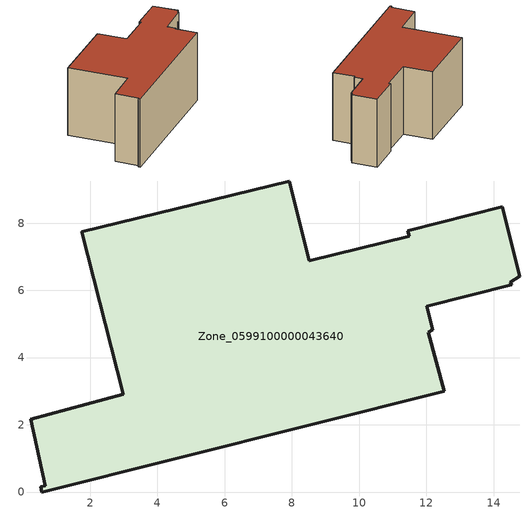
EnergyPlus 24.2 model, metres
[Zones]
Zone_0599100000043640
 floor ground (C_G): 12.19,4.83 12.05,4.75 12.53,3 0.56,0 0.52,0.15 0.66,0.19 0.23,2.16 2.98,2.91 1.75,7.74 7.91,9.25 8.51,6.87 11.48,7.61 11.44,7.77 14.25,8.48 14.78,6.42 14.49,6.24 14.54,6.16 12.01,5.52 z0
 wall outside (C_F): 14.25,8.48 11.44,7.77 11.48,7.61 8.51,6.87 7.91,9.25 1.75,7.74 2.98,2.91 0.23,2.16 0.66,0.19 0.52,0.15 0.56,0 12.53,3 12.05,4.75 12.19,4.83 12.01,5.52 14.54,6.16 14.49,6.24 14.78,6.42 14.25,8.48 z0:5.9
 roof outside (C_R): 12.01,5.52 14.54,6.16 14.49,6.24 14.78,6.42 14.25,8.48 11.44,7.77 11.48,7.61 8.51,6.87 7.91,9.25 1.75,7.74 2.98,2.91 0.23,2.16 0.66,0.19 0.52,0.15 0.56,0 12.53,3 12.05,4.75 12.19,4.83 z5.9
[BUILDING]
Pand.0599100000043640: North Axis=0; Terrain=City; Loads Convergence Tolerance Value=0.04; Temperature Convergence Tolerance Value=0.4; Solar Distribution=FullExterior; Maximum Number of Warmup Days=25; Minimum Number of Warmup Days=1
[Site:Location]
Rotterdam.The.Hague.AP_ZH_NLD Design_Conditions: Latitude=51.96; Longitude=4.45; Time Zone=1; Elevation=-4.5
[SITE:GROUNDTEMPERATURE:BUILDINGSURFACE]
18, 18, 18, 18, 18, 18, 18, 18, 18, 18, 18, 18
[MATERIAL] Thermal Absorptance=0.9; Solar Absorptance=0.7; Visible Absorptance=0.7
Name | Roughness | Thickness | Conductivity | Density | Specific Heat
G.TI.1965-1974 | MediumSmooth | 0.15 | 0.882353 | 540 | 1210
F.TI.1965-1974 | Rough | 0.3 | 0.697674 | 1920 | 840
R.TI.1965-1974 | MediumRough | 0.2 | 0.232558 | 1500 | 1000
[CONSTRUCTION]
C_G: G.TI.1965-1974
C_F: F.TI.1965-1974
C_R: R.TI.1965-1974
[ZONE]
Zone_0599100000043640: Type=1; Multiplier=1; Ceiling Height=Autocalculate; Volume=Autocalculate; Floor Area=autocalculate; Part of Total Floor Area=Yes
[ZONEINFILTRATION:DESIGNFLOWRATE]
Infil_Zone_0599100000043640: Zone or ZoneList or Space or SpaceList=Zone_0599100000043640; Schedule=AlwaysOn; Design Flow Rate Calculation Method=Flow/Area; Flow Rate per Floor Area=0.003; Constant Term Coefficient=1; Temperature Term Coefficient=0; Velocity Term Coefficient=0; Velocity Squared Term Coefficient=0
[HVACTEMPLATE:ZONE:IDEALLOADSAIRSYSTEM]
Zone_0599100000043640: Maximum Heating Supply Air Temperature=50; Minimum Cooling Supply Air Temperature=13; Maximum Heating Supply Air Humidity Ratio=0.0156; Minimum Cooling Supply Air Humidity Ratio=0.0077; Heating Limit=NoLimit; Cooling Limit=NoLimit; Dehumidification Control Type=ConstantSensibleHeatRatio; Cooling Sensible Heat Ratio=0.7; Dehumidification Setpoint=60; Humidification Control Type=None; Humidification Setpoint=30; Outdoor Air Method=None; Outdoor Air Flow Rate per Person=0.00944; Outdoor Air Flow Rate per Zone Floor Area=0; Outdoor Air Flow Rate per Zone=0; Demand Controlled Ventilation Type=None; Outdoor Air Economizer Type=NoEconomizer; Heat Recovery Type=None; Sensible Heat Recovery Effectiveness=0.7; Latent Heat Recovery Effectiveness=0.65
[ZONECONTROL:THERMOSTAT]
ThermostatControl_Zone_0599100000043640: Zone or ZoneList=Zone_0599100000043640; Control Type Schedule=DualSetpointControlType; Control 1=Thermostat_Zone_0599100000043640; Temperature Difference Between Cutout And Setpoint=0
[THERMOSTATSETPOINT:DUALSETPOINT]
Thermostat_Zone_0599100000043640: Heating Setpoint Temperature Schedule=HeatingSetpoint_Zone_0599100000043640; Cooling Setpoint Temperature Schedule=CoolingSetpoint_Zone_0599100000043640
[SCHEDULE:COMPACT]
HeatingSetpoint_Zone_0599100000043640: Through: 12/31, For: AllDays, Until: 24:00, 21
CoolingSetpoint_Zone_0599100000043640: Through: 12/31, For: AllDays, Until: 24:00, 24
DualSetpointControlType: Through: 12/31, For: AllDays, Until: 24:00, 4
AlwaysOn: Through: 12/31, For: AllDays, Until: 24:00, 1
